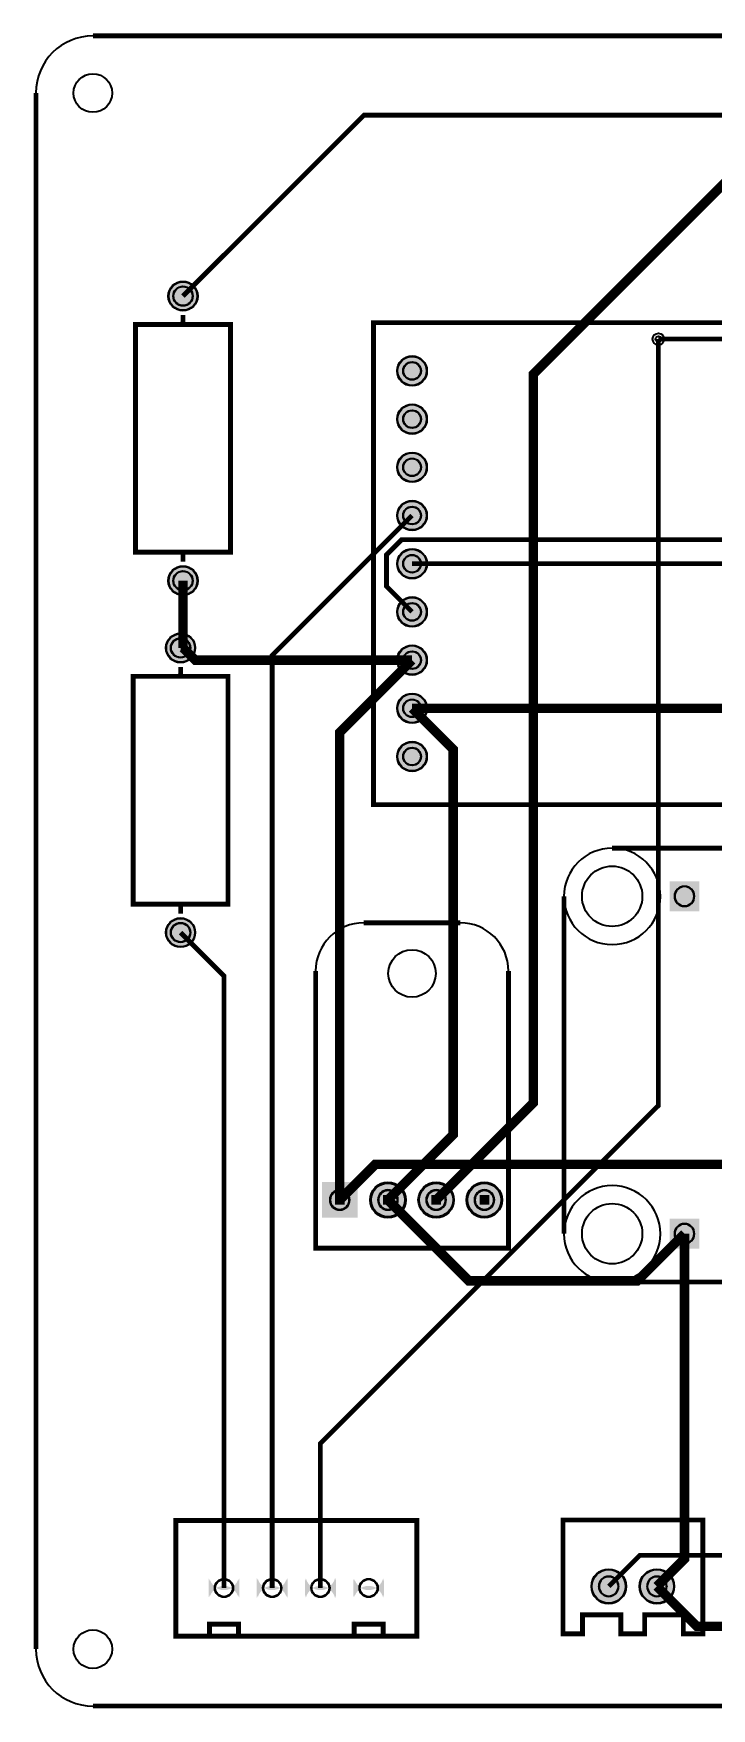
# Model space of a CAD drawing. Header units: millimetres. Extents: x -0.1 to 94.1, y -0.1 to 88.1.
# Drawn here: x -0.1 to 35.6, y -0.1 to 88.1 of the extents above; entities that cross this region are included whole.
import ezdxf

# ---------------------------------------------------------------- set-up
doc = ezdxf.new("R2010")
doc.units = ezdxf.units.MM
for name, color, linetype, true_color in [('BoardOutLine', 7, 'Continuous', 0xff00ff), ('BottomLayer', 7, 'Continuous', 0x0000ff), ('BottomSolderMaskLayer', 7, 'Continuous', 0xaa00ff), ('Hole', 7, 'Continuous', 0x222222), ('Multi-Layer', 7, 'Continuous', 0xc0c0c0), ('TopLayer', 7, 'Continuous', 0xff0000), ('TopSilkLayer', 7, 'Continuous', 0xffcc00), ('TopSolderMaskLayer', 7, 'Continuous', 0x800080)]:
    doc.layers.add(name, color=color, linetype=linetype, true_color=true_color)

msp = doc.modelspace()

# ---------------------------------------------------------------- hatches: boundary and pattern name
at = {"layer": 'BottomSolderMaskLayer'}
for points in [[(6.972, 74.302, 1), (8.522, 74.302, 1)], [(19.025, 70.358, 1), (20.599, 70.358, 1)], [(19.025, 67.818, 1), (20.599, 67.818, 1)], [(19.025, 65.278, 1), (20.599, 65.278, 1)], [(19.025, 62.738, 1), (20.599, 62.738, 1)], [(19.025, 60.198, 1), (20.599, 60.198, 1)], [(6.972, 59.302, 1), (8.522, 59.302, 1)], [(19.025, 57.658, 1), (20.599, 57.658, 1)], [(6.845, 55.76, 1), (8.395, 55.76, 1)], [(19.025, 55.118, 1), (20.599, 55.118, 1)], [(19.025, 52.578, 1), (20.599, 52.578, 1)], [(19.025, 50.038, 1), (20.599, 50.038, 1)], [(34.95, 41.885), (33.376, 41.885), (33.376, 43.459), (34.95, 43.459)], [(6.845, 40.76, 1), (8.395, 40.76, 1)], [(16.942, 27.61), (16.942, 25.73), (15.062, 25.73), (15.062, 27.61)], [(17.602, 26.67, 1), (19.482, 26.67, 1)], [(20.142, 26.67, 1), (22.022, 26.67, 1)], [(22.682, 26.67, 1), (24.562, 26.67, 1)], [(33.376, 25.679), (34.95, 25.679), (34.95, 24.105), (33.376, 24.105)], [(29.258, 6.309, 1), (31.087, 6.309, 1)], [(31.798, 6.309, 1), (33.627, 6.309, 1)], [(10.719, 6.751, -0.785398), (9.093, 6.751), (9.093, 5.695, -0.785398), (10.719, 5.695)], [(13.259, 6.751, -0.785398), (11.633, 6.751), (11.633, 5.695, -0.785398), (13.259, 5.695)], [(15.799, 6.751, -0.785398), (14.173, 6.751), (14.173, 5.695, -0.785398), (15.799, 5.695)], [(18.339, 6.751, -0.785398), (16.713, 6.751), (16.713, 5.695, -0.785398), (18.339, 5.695)]]:
    msp.add_hatch(color=256, dxfattribs=at).paths.add_polyline_path(points)
at = {"layer": 'Multi-Layer'}
for points in [[(6.997, 74.302, 1), (8.497, 74.302, 1)], [(19.05, 70.358, 1), (20.574, 70.358, 1)], [(19.05, 67.818, 1), (20.574, 67.818, 1)], [(19.05, 65.278, 1), (20.574, 65.278, 1)], [(19.05, 62.738, 1), (20.574, 62.738, 1)], [(19.05, 60.198, 1), (20.574, 60.198, 1)], [(6.997, 59.302, 1), (8.497, 59.302, 1)], [(19.05, 57.658, 1), (20.574, 57.658, 1)], [(6.87, 55.76, 1), (8.37, 55.76, 1)], [(19.05, 55.118, 1), (20.574, 55.118, 1)], [(19.05, 52.578, 1), (20.574, 52.578, 1)], [(19.05, 50.038, 1), (20.574, 50.038, 1)], [(34.925, 41.91), (33.401, 41.91), (33.401, 43.434), (34.925, 43.434)], [(6.87, 40.76, 1), (8.37, 40.76, 1)], [(16.891, 27.559), (16.891, 25.781), (15.113, 25.781), (15.113, 27.559)], [(17.653, 26.67, 1), (19.431, 26.67, 1)], [(20.193, 26.67, 1), (21.971, 26.67, 1)], [(22.733, 26.67, 1), (24.511, 26.67, 1)], [(33.401, 25.654), (34.925, 25.654), (34.925, 24.13), (33.401, 24.13)], [(29.283, 6.309, 1), (31.061, 6.309, 1)], [(31.823, 6.309, 1), (33.601, 6.309, 1)], [(10.668, 6.731, -0.785398), (9.144, 6.731), (9.144, 5.715, -0.785398), (10.668, 5.715)], [(13.208, 6.731, -0.785398), (11.684, 6.731), (11.684, 5.715, -0.785398), (13.208, 5.715)], [(15.748, 6.731, -0.785398), (14.224, 6.731), (14.224, 5.715, -0.785398), (15.748, 5.715)], [(18.288, 6.731, -0.785398), (16.764, 6.731), (16.764, 5.715, -0.785398), (18.288, 5.715)]]:
    msp.add_hatch(color=256, dxfattribs=at).paths.add_polyline_path(points)
at = {"layer": 'TopSilkLayer'}
for points in [[(16.256, 26.924), (15.748, 26.924), (15.748, 26.416), (16.256, 26.416)], [(18.796, 26.924), (18.288, 26.924), (18.288, 26.416), (18.796, 26.416)], [(21.336, 26.924), (20.828, 26.924), (20.828, 26.416), (21.336, 26.416)], [(23.876, 26.924), (23.368, 26.924), (23.368, 26.416), (23.876, 26.416)]]:
    msp.add_hatch(color=256, dxfattribs=at).paths.add_polyline_path(points)
at = {"layer": 'TopSolderMaskLayer'}
for points in [[(6.972, 74.302, 1), (8.522, 74.302, 1)], [(19.025, 70.358, 1), (20.599, 70.358, 1)], [(19.025, 67.818, 1), (20.599, 67.818, 1)], [(19.025, 65.278, 1), (20.599, 65.278, 1)], [(19.025, 62.738, 1), (20.599, 62.738, 1)], [(19.025, 60.198, 1), (20.599, 60.198, 1)], [(6.972, 59.302, 1), (8.522, 59.302, 1)], [(19.025, 57.658, 1), (20.599, 57.658, 1)], [(6.845, 55.76, 1), (8.395, 55.76, 1)], [(19.025, 55.118, 1), (20.599, 55.118, 1)], [(19.025, 52.578, 1), (20.599, 52.578, 1)], [(19.025, 50.038, 1), (20.599, 50.038, 1)], [(34.95, 41.885), (33.376, 41.885), (33.376, 43.459), (34.95, 43.459)], [(6.845, 40.76, 1), (8.395, 40.76, 1)], [(16.942, 27.61), (16.942, 25.73), (15.062, 25.73), (15.062, 27.61)], [(17.602, 26.67, 1), (19.482, 26.67, 1)], [(20.142, 26.67, 1), (22.022, 26.67, 1)], [(22.682, 26.67, 1), (24.562, 26.67, 1)], [(33.376, 25.679), (34.95, 25.679), (34.95, 24.105), (33.376, 24.105)], [(29.258, 6.309, 1), (31.087, 6.309, 1)], [(31.798, 6.309, 1), (33.627, 6.309, 1)], [(10.719, 6.751, -0.785398), (9.093, 6.751), (9.093, 5.695, -0.785398), (10.719, 5.695)], [(13.259, 6.751, -0.785398), (11.633, 6.751), (11.633, 5.695, -0.785398), (13.259, 5.695)], [(15.799, 6.751, -0.785398), (14.173, 6.751), (14.173, 5.695, -0.785398), (15.799, 5.695)], [(18.339, 6.751, -0.785398), (16.713, 6.751), (16.713, 5.695, -0.785398), (18.339, 5.695)]]:
    msp.add_hatch(color=256, dxfattribs=at).paths.add_polyline_path(points)

# ---------------------------------------------------------------- linework, layer by layer
at = {"layer": 'BoardOutLine', "const_width": 0.254}
for points in [[(3, 88.011), (91, 88.011)], [(0, 3), (0, 85.011)], [(91, 0), (3, 0)]]:
    msp.add_lwpolyline(points, dxfattribs=at)
at = {"layer": 'BoardOutLine'}
for centre, start, end in [((3, 85.011), 90, 180), ((3, 3), 180, 270)]:
    msp.add_arc(centre, 3, start, end, dxfattribs=at)
at = {"layer": 'BottomLayer'}
for points, const_width in [([(21.082, 26.67), (26.198, 31.786), (26.198, 70.188), (38.179, 82.169), (38.608, 82.169)], 0.5), ([(14.986, 6.223), (14.986, 13.844), (32.79, 31.648), (32.79, 72.039)], 0.254), ([(19.812, 62.738), (12.446, 55.372), (12.446, 6.223)], 0.254), ([(16.002, 26.67), (16.002, 51.308), (19.812, 55.118)], 0.5), ([(19.812, 52.578), (21.978, 50.412), (21.978, 30.106), (18.542, 26.67)], 0.5), ([(7.62, 40.76), (9.906, 38.474), (9.906, 6.223)], 0.254), ([(34.163, 24.892), (34.163, 7.759), (32.712, 6.309)], 0.5)]:
    msp.add_lwpolyline(points, dxfattribs=dict(at, const_width=const_width))
at = {"layer": 'BottomSolderMaskLayer'}
for points in [[(34.16, 43.197), (34.166, 43.197)], [(34.16, 42.147), (34.166, 42.147)], [(15.474, 26.67), (15.474, 26.67)], [(16.53, 26.67), (16.53, 26.67)], [(18.014, 26.67), (18.014, 26.67)], [(19.07, 26.67), (19.07, 26.67)], [(20.554, 26.67), (20.554, 26.67)], [(21.61, 26.67), (21.61, 26.67)], [(23.094, 26.67), (23.094, 26.67)], [(24.15, 26.67), (24.15, 26.67)], [(34.166, 25.417), (34.16, 25.417)], [(34.166, 24.367), (34.16, 24.367)], [(29.65, 6.311), (29.65, 6.306)], [(30.695, 6.311), (30.695, 6.306)], [(32.19, 6.311), (32.19, 6.306)], [(33.235, 6.311), (33.235, 6.306)]]:
    msp.add_lwpolyline(points, close=True, dxfattribs=at)
for centre, radius in [((7.747, 74.302), 0.775), ((7.747, 74.302), 0.517), ((19.812, 70.358), 0.787), ((19.812, 70.358), 0.472), ((19.812, 67.818), 0.787), ((19.812, 67.818), 0.472), ((19.812, 65.278), 0.787), ((19.812, 65.278), 0.472), ((19.812, 62.738), 0.787), ((19.812, 62.738), 0.472), ((19.812, 60.198), 0.787), ((7.747, 59.302), 0.775), ((19.812, 60.198), 0.472), ((7.747, 59.302), 0.517), ((19.812, 57.658), 0.787), ((19.812, 57.658), 0.472), ((7.62, 55.76), 0.775), ((7.62, 55.76), 0.517), ((19.812, 55.118), 0.787), ((19.812, 55.118), 0.472), ((19.812, 52.578), 0.787), ((19.812, 52.578), 0.472), ((19.812, 50.038), 0.787), ((19.812, 50.038), 0.472), ((7.62, 40.76), 0.775), ((7.62, 40.76), 0.517), ((18.542, 26.67), 0.94), ((21.082, 26.67), 0.94), ((23.622, 26.67), 0.94), ((30.172, 6.309), 0.914), ((32.712, 6.309), 0.914), ((9.906, 6.223), 0.488), ((12.446, 6.223), 0.488), ((14.986, 6.223), 0.488), ((17.526, 6.223), 0.488)]:
    msp.add_circle(centre, radius, dxfattribs=at)
for centre, radius, start, end in [((34.16, 42.672), 0.525, 450, 270), ((34.166, 42.672), 0.525, 270, 450), ((16.002, 26.67), 0.528, 360, 540), ((16.002, 26.67), 0.528, 540, 360), ((18.542, 26.67), 0.528, 360, 540), ((18.542, 26.67), 0.528, 540, 360), ((21.082, 26.67), 0.528, 360, 540), ((21.082, 26.67), 0.528, 540, 360), ((23.622, 26.67), 0.528, 360, 540), ((23.622, 26.67), 0.528, 540, 360), ((34.16, 24.892), 0.525, 90, 270), ((34.166, 24.892), 0.525, 270, 90), ((30.172, 6.311), 0.523, 360, 180), ((30.172, 6.306), 0.523, 180, 360), ((32.712, 6.311), 0.523, 360, 180), ((32.712, 6.306), 0.523, 180, 360)]:
    msp.add_arc(centre, radius, start, end, dxfattribs=at)
at = {"layer": 'Hole'}
msp.add_circle((32.79, 72.039), 0.153, dxfattribs=at)
at = {"layer": 'Multi-Layer'}
for points in [[(34.161, 43.18), (34.166, 43.18)], [(34.161, 42.164), (34.166, 42.164)], [(15.502, 26.67), (15.502, 26.67)], [(16.502, 26.67), (16.502, 26.67)], [(18.042, 26.67), (18.042, 26.67)], [(19.042, 26.67), (19.042, 26.67)], [(20.582, 26.67), (20.582, 26.67)], [(21.582, 26.67), (21.582, 26.67)], [(23.122, 26.67), (23.122, 26.67)], [(24.122, 26.67), (24.122, 26.67)], [(34.166, 25.4), (34.161, 25.4)], [(34.166, 24.384), (34.161, 24.384)], [(29.664, 6.311), (29.664, 6.306)], [(30.68, 6.311), (30.68, 6.306)], [(32.204, 6.311), (32.204, 6.306)], [(33.22, 6.311), (33.22, 6.306)]]:
    msp.add_lwpolyline(points, close=True, dxfattribs=at)
for centre, radius in [((3, 85), 1.016), ((7.747, 74.302), 0.75), ((7.747, 74.302), 0.5), ((32.79, 72.039), 0.305), ((19.812, 70.358), 0.762), ((19.812, 70.358), 0.457), ((19.812, 67.818), 0.762), ((19.812, 67.818), 0.457), ((19.812, 65.278), 0.762), ((19.812, 65.278), 0.457), ((19.812, 62.738), 0.762), ((19.812, 62.738), 0.457), ((19.812, 60.198), 0.762), ((7.747, 59.302), 0.75), ((19.812, 60.198), 0.457), ((7.747, 59.302), 0.5), ((19.812, 57.658), 0.762), ((19.812, 57.658), 0.457), ((7.62, 55.76), 0.75), ((7.62, 55.76), 0.5), ((19.812, 55.118), 0.762), ((19.812, 55.118), 0.457), ((19.812, 52.578), 0.762), ((19.812, 52.578), 0.457), ((19.812, 50.038), 0.762), ((19.812, 50.038), 0.457), ((30.353, 42.672), 1.588), ((7.62, 40.76), 0.75), ((7.62, 40.76), 0.5), ((19.812, 38.608), 1.25), ((18.542, 26.67), 0.889), ((21.082, 26.67), 0.889), ((23.622, 26.67), 0.889), ((30.353, 24.892), 1.588), ((30.172, 6.309), 0.889), ((32.712, 6.309), 0.889), ((9.906, 6.223), 0.457), ((12.446, 6.223), 0.457), ((14.986, 6.223), 0.457), ((17.526, 6.223), 0.457), ((3, 3), 1.016)]:
    msp.add_circle(centre, radius, dxfattribs=at)
for centre, radius, start, end in [((34.161, 42.672), 0.508, 450, 270), ((34.166, 42.672), 0.508, 270, 450), ((16.002, 26.67), 0.5, 360, 540), ((16.002, 26.67), 0.5, 540, 360), ((18.542, 26.67), 0.5, 360, 540), ((18.542, 26.67), 0.5, 540, 360), ((21.082, 26.67), 0.5, 360, 540), ((21.082, 26.67), 0.5, 540, 360), ((23.622, 26.67), 0.5, 360, 540), ((23.622, 26.67), 0.5, 540, 360), ((34.161, 24.892), 0.508, 90, 270), ((34.166, 24.892), 0.508, 270, 90), ((30.172, 6.311), 0.508, 360, 180), ((30.172, 6.306), 0.508, 180, 360), ((32.712, 6.311), 0.508, 360, 180), ((32.712, 6.306), 0.508, 180, 360)]:
    msp.add_arc(centre, radius, start, end, dxfattribs=at)
at = {"layer": 'TopLayer'}
for points, const_width in [([(7.747, 74.302), (17.277, 83.832), (42.025, 83.832), (43.688, 82.169)], 0.254), ([(19.812, 57.658), (18.463, 59.007), (18.463, 60.659), (19.272, 61.468), (46.633, 61.468), (68.096, 82.931), (70.739, 82.931)], 0.254), ([(19.812, 60.198), (46.318, 60.198), (66.511, 80.391), (70.739, 80.391)], 0.254), ([(60.945, 76.818), (56.166, 72.039), (32.79, 72.039)], 0.254), ([(7.747, 55.76), (7.747, 59.302)], 0.5), ([(7.747, 55.76), (7.62, 55.76)], 0.5), ([(19.812, 55.118), (8.389, 55.118), (7.747, 55.76)], 0.5), ([(57.097, 51.054), (55.572, 52.578), (19.812, 52.578)], 0.5), ([(16.002, 26.67), (17.881, 28.549), (37.198, 28.549), (39.243, 26.504)], 0.5), ([(34.163, 24.892), (31.677, 22.406), (22.806, 22.406), (18.542, 26.67)], 0.5), ([(44.323, 5.842), (43.107, 7.058), (37.236, 7.058), (36.353, 7.941), (31.805, 7.941), (30.172, 6.309)], 0.254), ([(49.403, 5.842), (47.765, 4.204), (34.817, 4.204), (32.712, 6.309)], 0.5)]:
    msp.add_lwpolyline(points, dxfattribs=dict(at, const_width=const_width))
at = {"layer": 'TopSilkLayer'}
for points, const_width in [([(7.747, 73.302), (7.747, 72.898), (7.651, 72.802)], 0.254), ([(7.747, 60.302), (7.747, 60.802)], 0.254), ([(7.62, 54.76), (7.62, 54.356), (7.524, 54.26)], 0.254), ([(30.353, 45.212), (50.673, 45.212)], 0.254), ([(7.62, 41.76), (7.62, 42.26)], 0.254), ([(27.813, 24.892), (27.813, 42.672)], 0.254), ([(17.272, 41.275), (22.352, 41.275)], 0.254), ([(24.892, 38.735), (24.892, 24.13), (14.732, 24.13), (14.732, 38.735)], 0.254), ([(24.892, 26.035), (24.892, 27.305)], 0.203), ([(30.353, 22.352), (50.673, 22.352)], 0.254)]:
    msp.add_lwpolyline(points, dxfattribs=dict(at, const_width=const_width))
at = {"layer": 'TopSilkLayer', "const_width": 0.254}
for points in [[(10.246, 60.803), (5.248, 60.803), (5.248, 72.802), (10.246, 72.802), (10.246, 60.803)], [(17.78, 47.498), (17.78, 72.898), (51.816, 72.898), (51.816, 47.498), (17.78, 47.498)], [(10.119, 42.261), (5.121, 42.261), (5.121, 54.26), (10.119, 54.26), (10.119, 42.261)], [(7.366, 9.779), (20.066, 9.779), (20.066, 3.683), (7.366, 3.683), (7.366, 9.779)], [(32.068, 3.81), (30.813, 3.808), (30.813, 4.81), (28.792, 4.81), (28.792, 3.807), (27.76, 3.807), (27.76, 9.807), (35.128, 9.807), (35.128, 3.81), (34.1, 3.81), (34.1, 4.811), (32.068, 4.811), (32.068, 3.81), (32.068, 3.81)], [(9.144, 4.318), (10.668, 4.318), (10.668, 3.683), (9.144, 3.683), (9.144, 4.318)], [(16.764, 4.318), (18.288, 4.318), (18.288, 3.683), (16.764, 3.683), (16.764, 4.318)]]:
    msp.add_lwpolyline(points, close=True, dxfattribs=at)
at = {"layer": 'TopSilkLayer'}
for centre, start, end in [((30.353, 42.669), 0.0699, 359.9301), ((17.272, 38.735), 90, 180), ((22.352, 38.735), 0, 90), ((30.353, 24.889), 0.0699, 359.9301)]:
    msp.add_arc(centre, 2.54, start, end, dxfattribs=at)
at = {"layer": 'TopSolderMaskLayer'}
for points in [[(34.16, 43.197), (34.166, 43.197)], [(34.16, 42.147), (34.166, 42.147)], [(15.474, 26.67), (15.474, 26.67)], [(16.53, 26.67), (16.53, 26.67)], [(18.014, 26.67), (18.014, 26.67)], [(19.07, 26.67), (19.07, 26.67)], [(20.554, 26.67), (20.554, 26.67)], [(21.61, 26.67), (21.61, 26.67)], [(23.094, 26.67), (23.094, 26.67)], [(24.15, 26.67), (24.15, 26.67)], [(34.166, 25.417), (34.16, 25.417)], [(34.166, 24.367), (34.16, 24.367)], [(29.65, 6.311), (29.65, 6.306)], [(30.695, 6.311), (30.695, 6.306)], [(32.19, 6.311), (32.19, 6.306)], [(33.235, 6.311), (33.235, 6.306)]]:
    msp.add_lwpolyline(points, close=True, dxfattribs=at)
for centre, radius in [((7.747, 74.302), 0.775), ((7.747, 74.302), 0.517), ((19.812, 70.358), 0.787), ((19.812, 70.358), 0.472), ((19.812, 67.818), 0.787), ((19.812, 67.818), 0.472), ((19.812, 65.278), 0.787), ((19.812, 65.278), 0.472), ((19.812, 62.738), 0.787), ((19.812, 62.738), 0.472), ((19.812, 60.198), 0.787), ((7.747, 59.302), 0.775), ((19.812, 60.198), 0.472), ((7.747, 59.302), 0.517), ((19.812, 57.658), 0.787), ((19.812, 57.658), 0.472), ((7.62, 55.76), 0.775), ((7.62, 55.76), 0.517), ((19.812, 55.118), 0.787), ((19.812, 55.118), 0.472), ((19.812, 52.578), 0.787), ((19.812, 52.578), 0.472), ((19.812, 50.038), 0.787), ((19.812, 50.038), 0.472), ((7.62, 40.76), 0.775), ((7.62, 40.76), 0.517), ((18.542, 26.67), 0.94), ((21.082, 26.67), 0.94), ((23.622, 26.67), 0.94), ((30.172, 6.309), 0.914), ((32.712, 6.309), 0.914), ((9.906, 6.223), 0.488), ((12.446, 6.223), 0.488), ((14.986, 6.223), 0.488), ((17.526, 6.223), 0.488)]:
    msp.add_circle(centre, radius, dxfattribs=at)
for centre, radius, start, end in [((34.16, 42.672), 0.525, 450, 270), ((34.166, 42.672), 0.525, 270, 450), ((16.002, 26.67), 0.528, 360, 540), ((16.002, 26.67), 0.528, 540, 360), ((18.542, 26.67), 0.528, 360, 540), ((18.542, 26.67), 0.528, 540, 360), ((21.082, 26.67), 0.528, 360, 540), ((21.082, 26.67), 0.528, 540, 360), ((23.622, 26.67), 0.528, 360, 540), ((23.622, 26.67), 0.528, 540, 360), ((34.16, 24.892), 0.525, 90, 270), ((34.166, 24.892), 0.525, 270, 90), ((30.172, 6.311), 0.523, 360, 180), ((30.172, 6.306), 0.523, 180, 360), ((32.712, 6.311), 0.523, 360, 180), ((32.712, 6.306), 0.523, 180, 360)]:
    msp.add_arc(centre, radius, start, end, dxfattribs=at)

doc.saveas('drawing.dxf')
